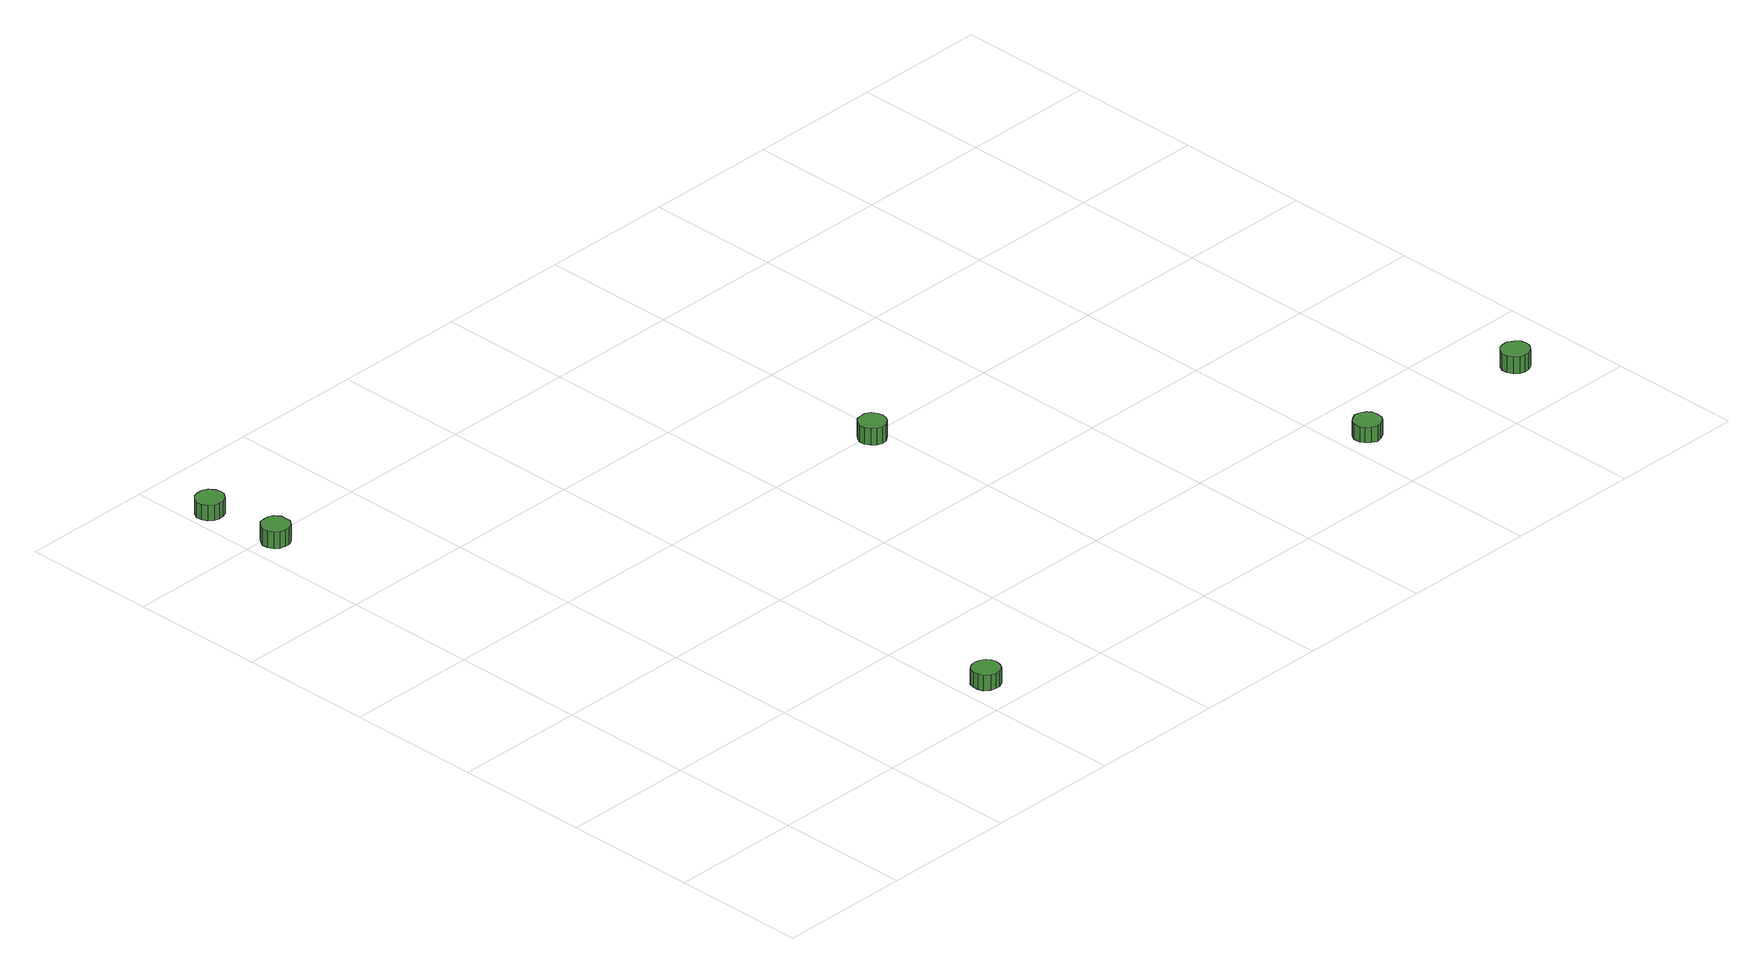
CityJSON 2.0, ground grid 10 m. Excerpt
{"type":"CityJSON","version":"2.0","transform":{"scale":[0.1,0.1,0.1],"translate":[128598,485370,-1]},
"CityObjects":{
"tree1":{"type":"SolitaryVegetationObject","attributes":{"function":"something"},"geometry":[{"type":"MultiSurface","lod":"1","boundaries":[[[0,1,2,3,4,5,6,7,8,9,10,11,12,13,14]],[[15,16,17,18,19,20,21,22,23,24,25,26,27,28,29]],[[0,29,28,1]],[[1,28,27,2]],[[2,27,26,3]],[[3,26,25,4]],[[4,25,24,5]],[[5,24,23,6]],[[6,23,22,7]],[[7,22,21,8]],[[8,21,20,9]],[[9,20,19,10]],[[10,19,18,11]],[[11,18,17,12]],[[12,17,16,13]],[[13,16,15,14]],[[14,15,29,0]]]}]},
"tree2":{"type":"SolitaryVegetationObject","attributes":{"function":"something"},"geometry":[{"type":"MultiSurface","lod":"1","boundaries":[[[30,31,32,33,34,35,36,37,38,39,40,41,42,43,44]],[[45,46,47,48,49,50,51,52,53,54,55,56,57,58,59]],[[30,59,58,31]],[[31,58,57,32]],[[32,57,56,33]],[[33,56,55,34]],[[34,55,54,35]],[[35,54,53,36]],[[36,53,52,37]],[[37,52,51,38]],[[38,51,50,39]],[[39,50,49,40]],[[40,49,48,41]],[[41,48,47,42]],[[42,47,46,43]],[[43,46,45,44]],[[44,45,59,30]]]}]},
"tree3":{"type":"SolitaryVegetationObject","attributes":{"function":"something"},"geometry":[{"type":"MultiSurface","lod":"1","boundaries":[[[60,61,62,63,64,65,66,67,68,69,70,71,72,73,74]],[[75,76,77,78,79,80,81,82,83,84,85,86,87,88,89]],[[60,89,88,61]],[[61,88,87,62]],[[62,87,86,63]],[[63,86,85,64]],[[64,85,84,65]],[[65,84,83,66]],[[66,83,82,67]],[[67,82,81,68]],[[68,81,80,69]],[[69,80,79,70]],[[70,79,78,71]],[[71,78,77,72]],[[72,77,76,73]],[[73,76,75,74]],[[74,75,89,60]]]}]},
"tree4":{"type":"SolitaryVegetationObject","attributes":{"function":"something"},"geometry":[{"type":"MultiSurface","lod":"1","boundaries":[[[90,91,92,93,94,95,96,97,98,99,100,101,102,103,104]],[[105,106,107,108,109,110,111,112,113,114,115,116,117,118,119]],[[90,119,118,91]],[[91,118,117,92]],[[92,117,116,93]],[[93,116,115,94]],[[94,115,114,95]],[[95,114,113,96]],[[96,113,112,97]],[[97,112,111,98]],[[98,111,110,99]],[[99,110,109,100]],[[100,109,108,101]],[[101,108,107,102]],[[102,107,106,103]],[[103,106,105,104]],[[104,105,119,90]]]}]},
"tree5":{"type":"SolitaryVegetationObject","attributes":{"function":"something"},"geometry":[{"type":"MultiSurface","lod":"1","boundaries":[[[120,121,122,123,124,125,126,127,128,129,130,131,132,133,134]],[[135,136,137,138,139,140,141,142,143,144,145,146,147,148,149]],[[120,149,148,121]],[[121,148,147,122]],[[122,147,146,123]],[[123,146,145,124]],[[124,145,144,125]],[[125,144,143,126]],[[126,143,142,127]],[[127,142,141,128]],[[128,141,140,129]],[[129,140,139,130]],[[130,139,138,131]],[[131,138,137,132]],[[132,137,136,133]],[[133,136,135,134]],[[134,135,149,120]]]}]},
"tree6":{"type":"SolitaryVegetationObject","attributes":{"function":"something"},"geometry":[{"type":"MultiSurface","lod":"1","boundaries":[[[150,151,152,153,154,155,156,157,158,159,160,161,162,163,164]],[[165,166,167,168,169,170,171,172,173,174,175,176,177,178,179]],[[150,179,178,151]],[[151,178,177,152]],[[152,177,176,153]],[[153,176,175,154]],[[154,175,174,155]],[[155,174,173,156]],[[156,173,172,157]],[[157,172,171,158]],[[158,171,170,159]],[[159,170,169,160]],[[160,169,168,161]],[[161,168,167,162]],[[162,167,166,163]],[[163,166,165,164]],[[164,165,179,150]]]}]}
},
"vertices":[
[29,492,24],[29,496,24],[26,500,24],[22,502,24],[18,502,24],[14,501,24],[11,498,24],[9,494,24],[9,490,24],[11,486,24],[14,483,24],[18,482,24],[22,482,24],[26,484,24],[29,488,24],[29,488,11],[26,484,11],[22,482,11],[18,482,11],[14,483,11],[11,486,11],[9,490,11],[9,494,11],[11,498,11],[14,501,11],[18,502,11],[22,502,11],[26,500,11],[29,496,11],[29,492,11],
[27,550,21],[26,554,21],[23,558,21],[19,560,21],[15,560,21],[11,559,21],[8,556,21],[6,552,21],[6,548,21],[8,544,21],[11,541,21],[15,540,21],[19,540,21],[23,542,21],[26,546,21],[26,546,9],[23,542,9],[19,540,9],[15,540,9],[11,541,9],[8,544,9],[6,548,9],[6,552,9],[8,556,9],[11,559,9],[15,560,9],[19,560,9],[23,558,9],[26,554,9],[27,550,9],
[215,14,35],[214,18,35],[212,21,35],[208,23,35],[204,24,35],[200,23,35],[196,20,35],[195,16,35],[195,12,35],[196,8,35],[200,5,35],[204,4,35],[208,4,35],[212,6,35],[214,10,35],[214,10,23],[212,6,23],[208,4,23],[204,4,23],[200,5,23],[196,8,23],[195,12,23],[195,16,23],[196,20,23],[200,23,23],[204,24,23],[208,23,23],[212,21,23],[214,18,23],[215,14,23],
[396,293,26],[395,297,26],[393,301,26],[389,303,26],[385,303,26],[381,302,26],[378,299,26],[376,295,26],[376,291,26],[378,287,26],[381,284,26],[385,283,26],[389,283,26],[393,286,26],[395,289,26],[395,289,13],[393,286,13],[389,283,13],[385,283,13],[381,284,13],[378,287,13],[376,291,13],[376,295,13],[378,299,13],[381,302,13],[385,303,13],[389,303,13],[393,301,13],[395,297,13],[396,293,13],
[630,61,22],[629,65,22],[627,68,22],[623,70,22],[619,71,22],[615,69,22],[612,67,22],[610,63,22],[610,58,22],[612,55,22],[615,52,22],[619,50,22],[623,51,22],[627,53,22],[629,56,22],[629,56,10],[627,53,10],[623,51,10],[619,50,10],[615,52,10],[612,55,10],[610,58,10],[610,63,10],[612,67,10],[615,69,10],[619,71,10],[623,70,10],[627,68,10],[629,65,10],[630,61,10],
[762,50,23],[761,54,23],[758,57,23],[754,60,23],[750,60,23],[746,59,23],[743,56,23],[741,52,23],[741,48,23],[743,44,23],[746,41,23],[750,40,23],[754,40,23],[758,42,23],[761,46,23],[761,46,10],[758,42,10],[754,40,10],[750,40,10],[746,41,10],[743,44,10],[741,48,10],[741,52,10],[743,56,10],[746,59,10],[750,60,10],[754,60,10],[758,57,10],[761,54,10],[762,50,10]
]}
